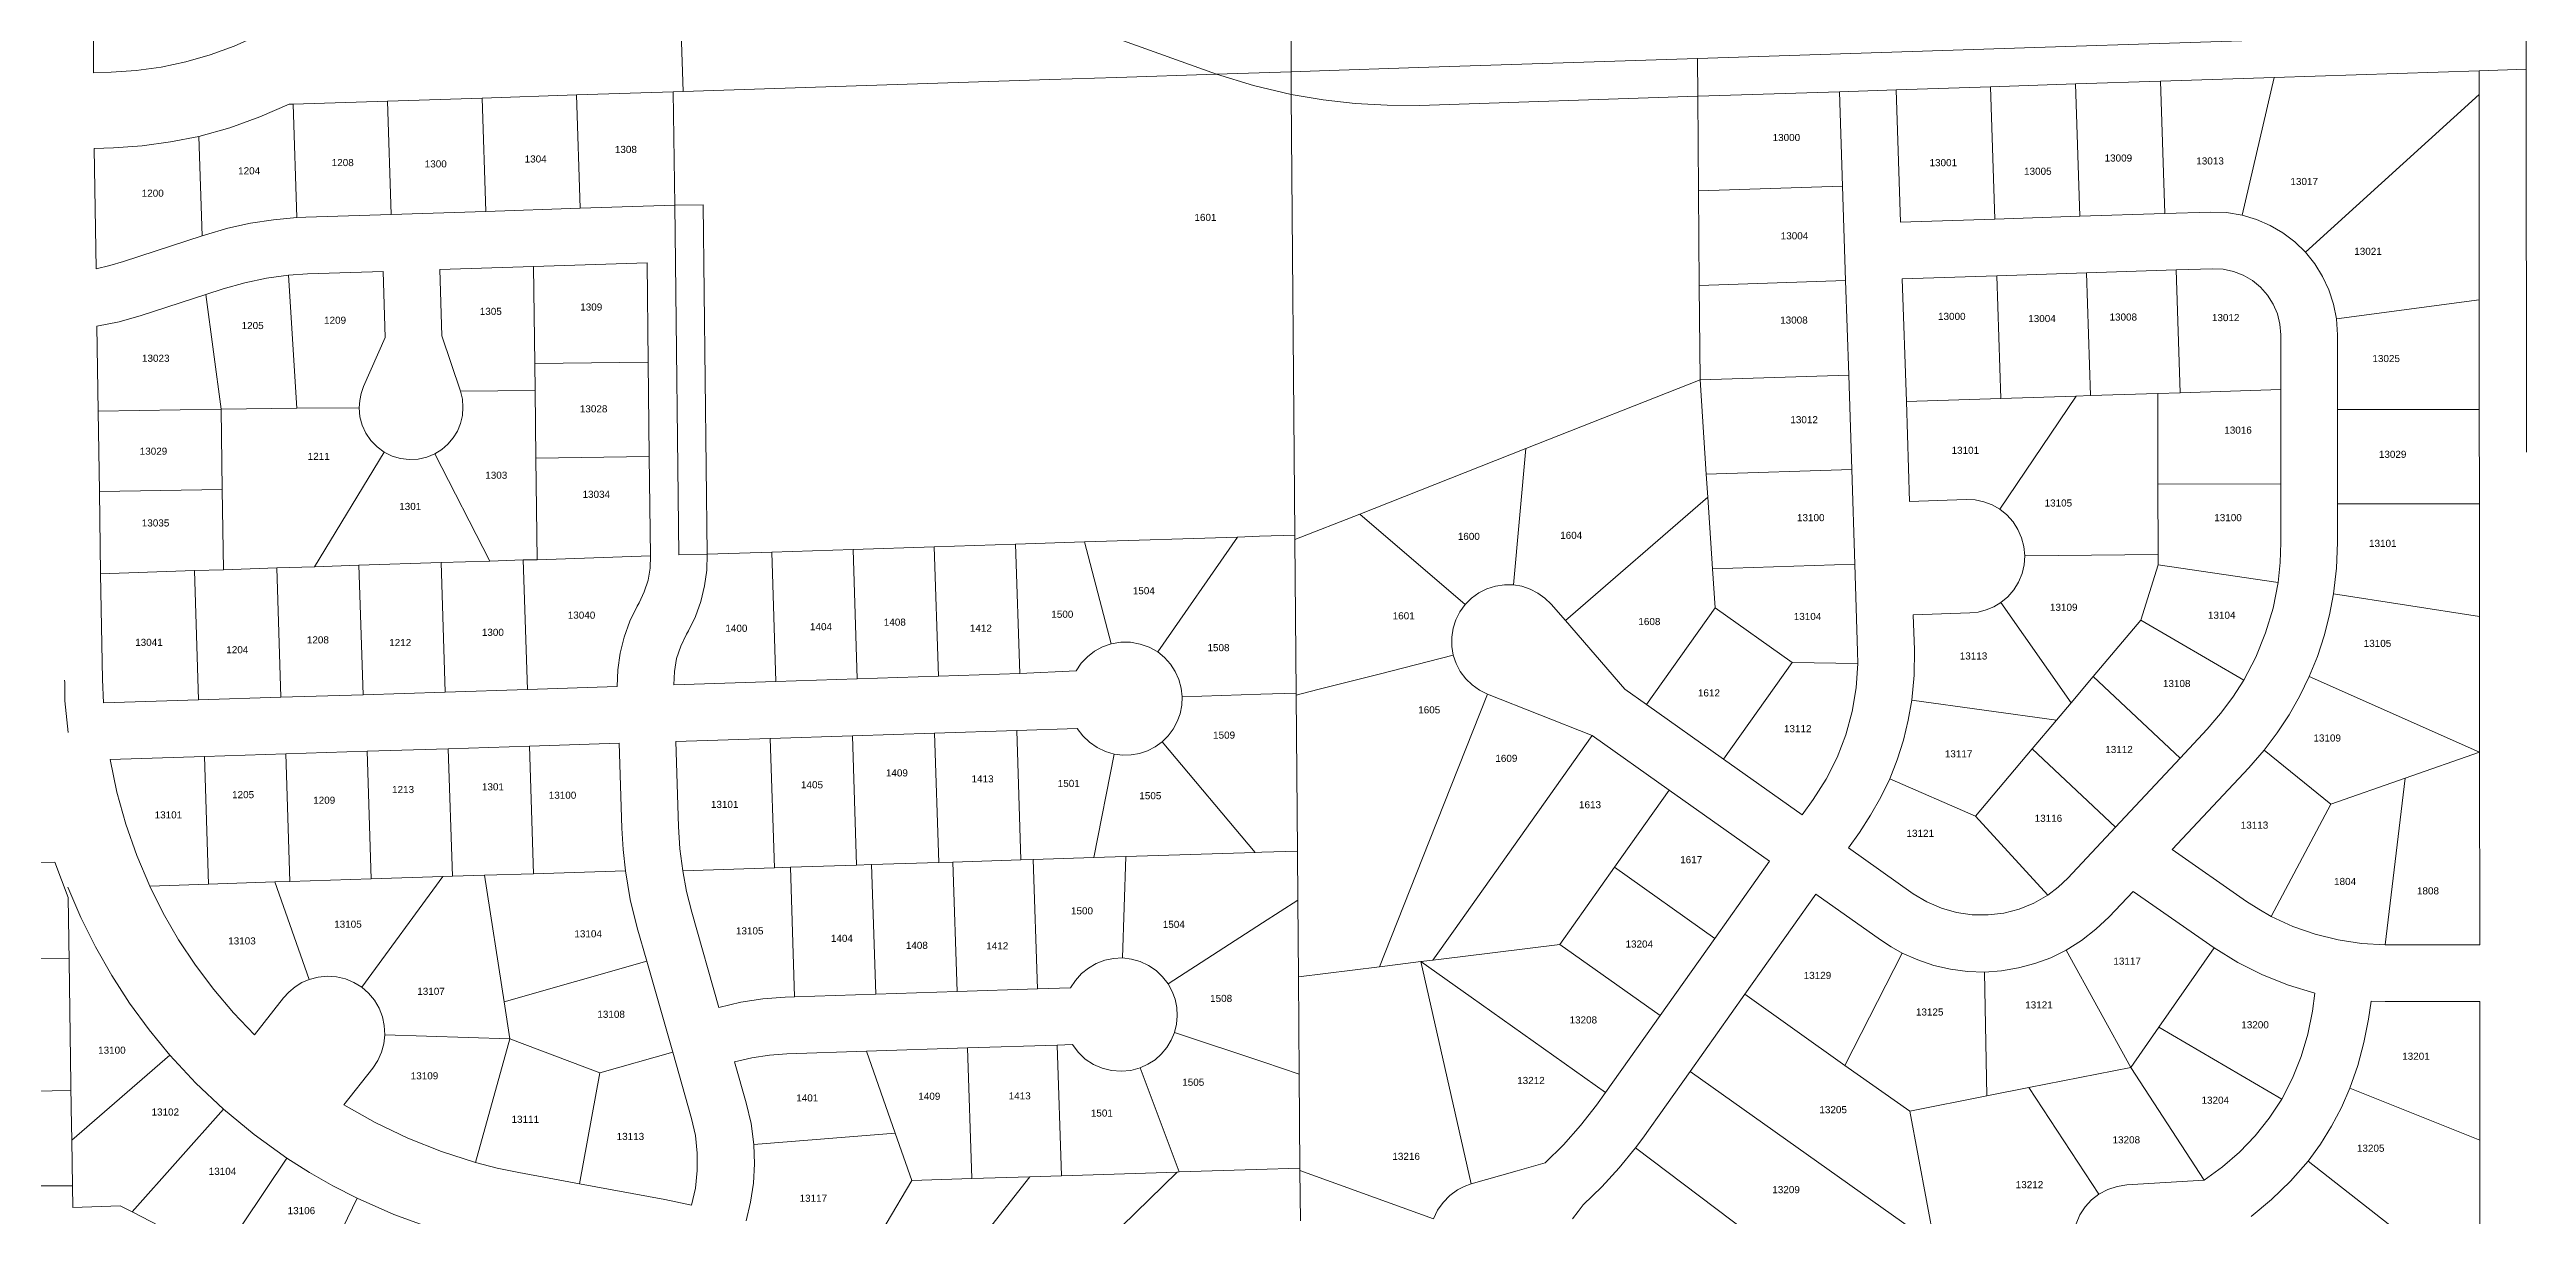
# Model space of a CAD drawing. Header units: feet. Extents: x 865220 to 2822444, y -2240498 to 975731.
# Drawn here: x 2817364 to 2819984, y 972233 to 973466 of the extents above; entities that cross this region are included whole.
import ezdxf
from ezdxf.enums import TextEntityAlignment as Align

# ---------------------------------------------------------------- set-up
doc = ezdxf.new("R2010")
doc.units = ezdxf.units.FT
doc.header["$LTSCALE"] = 0.015
doc.header["$MEASUREMENT"] = 0
doc.layers.add('Dakota County Addresses', color=7, linetype='Continuous')
doc.layers.add('Dakota County Parcels', color=7, linetype='Continuous')
doc.styles.add('Dimensions 100', font='arial.ttf')

# ---------------------------------------------------------------- blocks, each defined once
blk = doc.blocks.new('ACMAP_ANN_TEMPLATE_Dakota County Addresses')
at = {"layer": 'Dakota County Addresses', "style": 'Dimensions 100'}
blk.add_attdef('DakotaCountyAddress', text='', height=50, dxfattribs=at).set_placement((0, 0), align=Align.CENTER)

msp = doc.modelspace()

# ---------------------------------------------------------------- linework, layer by layer
at = {"layer": 'Dakota County Parcels', "lineweight": 5}
for p, q in [((2817410.4, 973441.5), (2817410.1, 973549.7)), ((2818034.1, 973421.7), (2818031.3, 973505.3)), ((2817410.4, 973441.5), (2817429, 973442.1)), ((2818598.3, 973440.1), (2818677.1, 973442.6)), ((2818677.3, 973418.7), (2818677.1, 973442.6)), ((2819107.3, 973416.7), (2819107.2, 973456.6)), ((2819507.1, 973429.7), (2819597, 973432.6)), ((2819597, 973432.6), (2819717, 973436.5)), ((2819601.6, 973292.7), (2819597, 973432.6)), ((2819683.3, 973291), (2819717, 973436.5)), ((2819717, 973436.5), (2819933.8, 973443.5)), ((2819933.8, 973443.5), (2819983.8, 973445.2)), ((2819933.9, 973418.7), (2819933.8, 973443.5)), ((2819984.1, 973040.2), (2819983.8, 973445.2)), ((2817617.4, 973408.2), (2817621.5, 973408.3)), ((2817621.5, 973408.3), (2817721.5, 973411.6)), ((2817625.4, 973288.3), (2817621.5, 973408.3)), ((2817721.5, 973411.6), (2817821.4, 973414.8)), ((2817725.4, 973291.7), (2817721.5, 973411.6)), ((2817821.4, 973414.8), (2817921.3, 973418.1)), ((2817825.3, 973294.9), (2817821.4, 973414.8)), ((2817921.3, 973418.1), (2818023.7, 973421.4)), ((2817925.2, 973298.2), (2817921.3, 973418.1)), ((2818023.7, 973421.4), (2818034.1, 973421.7)), ((2818025.2, 973301.4), (2818023.7, 973421.4)), ((2818681.2, 972952.4), (2818677.3, 973418.7)), ((2818813.1, 973407), (2819107.3, 973416.7)), ((2819107.3, 973416.7), (2819257.3, 973421.5)), ((2819108.1, 973316.6), (2819107.3, 973416.7)), ((2819260.5, 973321.6), (2819257.3, 973421.5)), ((2819317.2, 973423.5), (2819417.2, 973426.7)), ((2819321.8, 973283.6), (2819317.2, 973423.5)), ((2819417.2, 973426.7), (2819507.1, 973429.7)), ((2819421.7, 973286.8), (2819417.2, 973426.7)), ((2819511.7, 973289.7), (2819507.1, 973429.7)), ((2819750.2, 973251.8), (2819933.9, 973418.7)), ((2819934, 973201.5), (2819933.9, 973418.7)), ((2817411.1, 973361.5), (2817431.5, 973362.2)), ((2817413, 973234.3), (2817411.1, 973361.5)), ((2817525.2, 973268.9), (2817521.7, 973374.1)), ((2817925.2, 973298.2), (2818025.2, 973301.4)), ((2818055.2, 973301.8), (2818025.2, 973301.4)), ((2818059.6, 972932.4), (2818055.2, 973301.8)), ((2819108.1, 973316.6), (2819260.5, 973321.6)), ((2819108.9, 973216.6), (2819108.1, 973316.6)), ((2819263.8, 973221.7), (2819260.5, 973321.6)), ((2817634.8, 973288.7), (2817625.4, 973288.3)), ((2817634.8, 973288.7), (2817725.4, 973291.7)), ((2817725.4, 973291.7), (2817825.3, 973294.9)), ((2817825.3, 973294.9), (2817925.2, 973298.2)), ((2819321.8, 973283.6), (2819421.7, 973286.8)), ((2819421.7, 973286.8), (2819511.7, 973289.7)), ((2819511.7, 973289.7), (2819601.6, 973292.7)), ((2819601.6, 973292.7), (2819649.9, 973294.2)), ((2817442.2, 973241.8), (2817525.2, 973268.9)), ((2817525.2, 973268.9), (2817529, 973270.1)), ((2817636.7, 973228.8), (2817616.7, 973227.5)), ((2817625.3, 973086.8), (2817616.7, 973227.5)), ((2817636.7, 973228.8), (2817716.7, 973231.4)), ((2817719, 973161.4), (2817716.7, 973231.4)), ((2817776.7, 973233.3), (2817875.9, 973236.5)), ((2817778.9, 973163.4), (2817776.7, 973233.3)), ((2817875.9, 973236.5), (2817995.9, 973240.4)), ((2817877.2, 973134), (2817875.9, 973236.5)), ((2817997.1, 973135.4), (2817995.9, 973240.4)), ((2819323.7, 973223.6), (2819423.7, 973226.9)), ((2819328, 973093.7), (2819323.7, 973223.6)), ((2819423.7, 973226.9), (2819518.6, 973229.9)), ((2819427.9, 973096.9), (2819423.7, 973226.9)), ((2819518.6, 973229.9), (2819613.5, 973233)), ((2819522.8, 973100), (2819518.6, 973229.9)), ((2819613.5, 973233), (2819651.8, 973234.3)), ((2819617.8, 973103.1), (2819613.5, 973233)), ((2817460.8, 973184.7), (2817529.3, 973207.1)), ((2817529.3, 973207.1), (2817547.6, 973213.1)), ((2817545.3, 973085.6), (2817529.3, 973207.1)), ((2819108.9, 973216.6), (2819263.8, 973221.7)), ((2819109.8, 973116.7), (2819108.9, 973216.6)), ((2819267, 973121.7), (2819263.8, 973221.7)), ((2819782.9, 973181.4), (2819934, 973201.5)), ((2819934.1, 973085.5), (2819934, 973201.5)), ((2817415.3, 973083.6), (2817413.9, 973173.6)), ((2819784.1, 973164.4), (2819782.9, 973181.4)), ((2817696.1, 973109.5), (2817719, 973161.4)), ((2817778.9, 973163.4), (2817798.5, 973104.7)), ((2819724.1, 973106.6), (2819724.1, 973164.4)), ((2819784.1, 973085.4), (2819784.1, 973164.4)), ((2817877.2, 973134), (2817997.1, 973135.4)), ((2817877.5, 973105.6), (2817877.2, 973134)), ((2817998.3, 973035.5), (2817997.1, 973135.4)), ((2819109.8, 973116.7), (2819267, 973121.7)), ((2819270.3, 973021.8), (2819267, 973121.7)), ((2817798.5, 973104.7), (2817877.5, 973105.6)), ((2817878.3, 973034), (2817877.5, 973105.6)), ((2818925.6, 973044.1), (2819109.8, 973116.7)), ((2819116.4, 973016.8), (2819109.8, 973116.7)), ((2819328, 973093.7), (2819427.9, 973096.9)), ((2819331.4, 972988.2), (2819328, 973093.7)), ((2819426.9, 972979.8), (2819507.8, 973099.5)), ((2819427.9, 973096.9), (2819507.8, 973099.5)), ((2819507.8, 973099.5), (2819522.8, 973100)), ((2819522.8, 973100), (2819594.1, 973102.3)), ((2819594.1, 973102.3), (2819617.8, 973103.1)), ((2819594.2, 973006.5), (2819594.1, 973102.3)), ((2819617.8, 973103.1), (2819724.1, 973106.6)), ((2819724.2, 973006.6), (2819724.1, 973106.6)), ((2817415.3, 973083.6), (2817545.3, 973085.6)), ((2817416.6, 972998.6), (2817415.3, 973083.6)), ((2817545.3, 973085.6), (2817625.3, 973086.8)), ((2817546.6, 973000.6), (2817545.3, 973085.6)), ((2817625.3, 973086.8), (2817691.4, 973087.1)), ((2819784.1, 973085.4), (2819934.1, 973085.5)), ((2819784.2, 972985.4), (2819784.1, 973085.4)), ((2819934.2, 972985.6), (2819934.1, 973085.5)), ((2817644, 972918.9), (2817717.8, 973040.3)), ((2818750, 972974.8), (2818925.6, 973044.1)), ((2818912.4, 972899.9), (2818925.6, 973044.1)), ((2817771.5, 973038.3), (2817829.6, 972924.9)), ((2817878.3, 973034), (2817998.3, 973035.5)), ((2817879.6, 972926.5), (2817878.3, 973034)), ((2817999.6, 972930.4), (2817998.3, 973035.5)), ((2819116.4, 973016.8), (2819270.3, 973021.8)), ((2819118, 972992.6), (2819116.4, 973016.8)), ((2819273.5, 972921.8), (2819270.3, 973021.8)), ((2817416.6, 972998.6), (2817546.6, 973000.6)), ((2817417.9, 972911.5), (2817416.6, 972998.6)), ((2817546.6, 973000.6), (2817547.9, 972915.8)), ((2818967.4, 972862), (2819118, 972992.6)), ((2819123, 972916.9), (2819118, 972992.6)), ((2819331.4, 972988.2), (2819391.3, 972990.1)), ((2819594.2, 973006.5), (2819724.2, 973006.6)), ((2819594.3, 972932), (2819594.2, 973006.5)), ((2819724.2, 972944.5), (2819724.2, 973006.6)), ((2818681.2, 972947.7), (2818750, 972974.8)), ((2818750, 972974.8), (2818861.4, 972879.2)), ((2819784.2, 972985.4), (2819934.2, 972985.6)), ((2819784.2, 972944.6), (2819784.2, 972985.4)), ((2819934.3, 972866.4), (2819934.2, 972985.6)), ((2818059.6, 972932.4), (2818127.9, 972934.6)), ((2818127.9, 972934.6), (2818213.8, 972937.4)), ((2818132.3, 972797.7), (2818127.9, 972934.6)), ((2818213.8, 972937.4), (2818299.8, 972940.1)), ((2818218.2, 972800.5), (2818213.8, 972937.4)), ((2818299.8, 972940.1), (2818385.7, 972942.9)), ((2818304.2, 972803.2), (2818299.8, 972940.1)), ((2818385.7, 972942.9), (2818458.7, 972945.2)), ((2818390.1, 972806), (2818385.7, 972942.9)), ((2818458.7, 972945.2), (2818620.6, 972950.4)), ((2818458.7, 972945.2), (2818486.8, 972837.6)), ((2818536.2, 972828.9), (2818620.6, 972950.4)), ((2818681.2, 972947.7), (2818681.2, 972952.4)), ((2818682.5, 972785.4), (2818681.2, 972947.7)), ((2817417.9, 972911.5), (2817517.3, 972915)), ((2817419.8, 972799.6), (2817417.9, 972911.5)), ((2817517.3, 972915), (2817547.9, 972915.8)), ((2817521.6, 972778.1), (2817517.3, 972915)), ((2817547.9, 972915.8), (2817604.2, 972917.8)), ((2817604.2, 972917.8), (2817644, 972918.9)), ((2817608.6, 972780.9), (2817604.2, 972917.8)), ((2817644, 972918.9), (2817691.2, 972920.6)), ((2817691.2, 972920.6), (2817778.1, 972923.4)), ((2817695.5, 972783.7), (2817691.2, 972920.6)), ((2817778.1, 972923.4), (2817829.6, 972924.9)), ((2817782.5, 972786.5), (2817778.1, 972923.4)), ((2817829.6, 972924.9), (2817865, 972926.2)), ((2817865, 972926.2), (2817879.6, 972926.5)), ((2817869.4, 972789.3), (2817865, 972926.2)), ((2817879.6, 972926.5), (2817999.6, 972930.4)), ((2819123, 972916.9), (2819273.5, 972921.8)), ((2819125.7, 972875.6), (2819123, 972916.9)), ((2819276.5, 972829.3), (2819273.5, 972921.8)), ((2819453.3, 972930.7), (2819594.3, 972932)), ((2819576.2, 972862.6), (2819594.3, 972921)), ((2819594.3, 972921), (2819594.3, 972932)), ((2819594.3, 972921), (2819721.2, 972902.3)), ((2819780, 972890.5), (2819934.3, 972866.4)), ((2817985.3, 972877.2), (2817987.4, 972880.9)), ((2818952.3, 972879.5), (2818967.4, 972862)), ((2818967.4, 972862), (2819030.3, 972789.5)), ((2819053.2, 972773.3), (2819125.7, 972875.6)), ((2819125.7, 972875.6), (2819207.3, 972817.8)), ((2819335.3, 972868.2), (2819395.2, 972870.2)), ((2819336.5, 972831.3), (2819335.3, 972868.2)), ((2819427.8, 972881.1), (2819502.3, 972775.2)), ((2819525.6, 972802.8), (2819576.2, 972862.6)), ((2819576.2, 972862.6), (2819685, 972799.1)), ((2819934.4, 972722.9), (2819934.3, 972866.4)), ((2818037.5, 972847.6), (2818039.6, 972851.2)), ((2819276.6, 972816.6), (2819276.5, 972829.3)), ((2818218.2, 972800.5), (2818304.2, 972803.2)), ((2818304.2, 972803.2), (2818390.1, 972806)), ((2818390.1, 972806), (2818449.7, 972809)), ((2819134.7, 972715.4), (2819207.3, 972817.8)), ((2819207.3, 972817.8), (2819276.6, 972816.6)), ((2819502.3, 972775.2), (2819525.6, 972802.8)), ((2819525.6, 972802.8), (2819617.7, 972716.6)), ((2819754.3, 972802.9), (2819934.4, 972722.9)), ((2817379.9, 972796.4), (2817380.2, 972777.2)), ((2817380.2, 972777.2), (2817383.4, 972743.6)), ((2817419.8, 972799.6), (2817420.8, 972774.9)), ((2817420.8, 972774.9), (2817521.6, 972778.1)), ((2817521.6, 972778.1), (2817608.6, 972780.9)), ((2817608.6, 972780.9), (2817695.5, 972783.7)), ((2817695.5, 972783.7), (2817782.5, 972786.5)), ((2817782.5, 972786.5), (2817869.4, 972789.3)), ((2817869.4, 972789.3), (2817964.4, 972792.3)), ((2818024.3, 972794.2), (2818132.3, 972797.7)), ((2818132.3, 972797.7), (2818218.2, 972800.5)), ((2818682.6, 972783.3), (2818682.5, 972785.4)), ((2818683.9, 972618.3), (2818682.6, 972783.3)), ((2818884.8, 972784.4), (2818995.6, 972740.5)), ((2819030.3, 972789.5), (2819053.2, 972773.3)), ((2819333.7, 972777.9), (2819486.8, 972756.9)), ((2819053.2, 972773.3), (2819134.7, 972715.4)), ((2819461, 972726.3), (2819486.8, 972756.9)), ((2819486.8, 972756.9), (2819502.3, 972775.2)), ((2817699.7, 972723.8), (2817785.6, 972726.5)), ((2817785.6, 972726.5), (2817871.4, 972729.3)), ((2817790, 972591.6), (2817785.6, 972726.5)), ((2817871.4, 972729.3), (2817966.3, 972732.3)), ((2817875.7, 972594.3), (2817871.4, 972729.3)), ((2817969.2, 972642.4), (2817966.3, 972732.3)), ((2818026.3, 972734.3), (2818126.2, 972737.5)), ((2818029.1, 972644.3), (2818026.3, 972734.3)), ((2818126.2, 972737.5), (2818213.1, 972740.3)), ((2818130.6, 972600.6), (2818126.2, 972737.5)), ((2818213.1, 972740.3), (2818300.1, 972743.1)), ((2818217.6, 972603.4), (2818213.1, 972740.3)), ((2818300.1, 972743.1), (2818387, 972745.9)), ((2818304.5, 972606.2), (2818300.1, 972743.1)), ((2818387, 972745.9), (2818451, 972747.9)), ((2818391.4, 972609), (2818387, 972745.9)), ((2818540.7, 972733.7), (2818639.3, 972616.9)), ((2818995.6, 972740.5), (2819077.2, 972682.7)), ((2819401, 972655.3), (2819461, 972726.3)), ((2819461, 972726.3), (2819549.3, 972643.6)), ((2819617.7, 972716.6), (2819646.4, 972747.3)), ((2819690.2, 972706.3), (2819706.6, 972725.1)), ((2819706.6, 972725.1), (2819777.2, 972667.9)), ((2817427.9, 972715), (2817527.8, 972718.3)), ((2817527.8, 972718.3), (2817613.7, 972721)), ((2817532.1, 972583.3), (2817527.8, 972718.3)), ((2817613.7, 972721), (2817699.7, 972723.8)), ((2817618.1, 972586.1), (2817613.7, 972721)), ((2817704, 972588.8), (2817699.7, 972723.8)), ((2818468.4, 972611.4), (2818490.2, 972720.7)), ((2819134.7, 972715.4), (2819217.9, 972656.5)), ((2819549.3, 972643.6), (2819617.7, 972716.6)), ((2819609.3, 972619.9), (2819690.2, 972706.3)), ((2819855.5, 972695.3), (2819934.4, 972722.9)), ((2819934.6, 972519.2), (2819934.4, 972722.9)), ((2819019.4, 972601.1), (2819077.2, 972682.7)), ((2819077.2, 972682.7), (2819183.2, 972607.5)), ((2819217.9, 972656.5), (2819229.4, 972672.7)), ((2819310.4, 972694.7), (2819401, 972655.3)), ((2819777.2, 972667.9), (2819855.5, 972695.3)), ((2819834.6, 972519.2), (2819855.5, 972695.3)), ((2819401, 972655.3), (2819477.6, 972571.6)), ((2819714.1, 972549.1), (2819777.2, 972667.9)), ((2819266.9, 972621.8), (2819278.4, 972638)), ((2819266.9, 972621.8), (2819335.3, 972573.2)), ((2819498.9, 972589.7), (2819549.3, 972643.6)), ((2819609.3, 972619.9), (2819687.9, 972565.1)), ((2817342.8, 972606.2), (2817369.5, 972606.7)), ((2817369.5, 972606.7), (2817383.4, 972569)), ((2817823.9, 972592.7), (2817875.7, 972594.3)), ((2817875.7, 972594.3), (2817973, 972597.5)), ((2818033.6, 972597.5), (2818130.6, 972600.6)), ((2818130.6, 972600.6), (2818147.6, 972601.1)), ((2818147.6, 972601.1), (2818217.6, 972603.4)), ((2818152, 972464.2), (2818147.6, 972601.1)), ((2818217.6, 972603.4), (2818233.5, 972603.9)), ((2818233.5, 972603.9), (2818304.5, 972606.2)), ((2818238, 972466.9), (2818233.5, 972603.9)), ((2818304.5, 972606.2), (2818319.5, 972606.6)), ((2818319.5, 972606.6), (2818391.4, 972609)), ((2818323.9, 972469.7), (2818319.5, 972606.6)), ((2818391.4, 972609), (2818404.4, 972609.4)), ((2818404.4, 972609.4), (2818468.4, 972611.4)), ((2818408.9, 972472.4), (2818404.4, 972609.4)), ((2818468.4, 972611.4), (2818502.4, 972612.5)), ((2818498.8, 972505.2), (2818502.4, 972612.5)), ((2818502.4, 972612.5), (2818639.3, 972616.9)), ((2818684.3, 972566.3), (2818683.9, 972618.3)), ((2818961.5, 972519.5), (2819019.4, 972601.1)), ((2819019.4, 972601.1), (2819125.4, 972525.9)), ((2819125.4, 972525.9), (2819183.2, 972607.5)), ((2817384.5, 972501.7), (2817383.4, 972569)), ((2817469.8, 972581.3), (2817532.1, 972583.3)), ((2817532.1, 972583.3), (2817602.1, 972585.6)), ((2817602.1, 972585.6), (2817618.1, 972586.1)), ((2817602.1, 972585.6), (2817638.5, 972482.4)), ((2817618.1, 972586.1), (2817704, 972588.8)), ((2817694.1, 972474.3), (2817780, 972591.3)), ((2817704, 972588.8), (2817780, 972591.3)), ((2817780, 972591.3), (2817790, 972591.6)), ((2817790, 972591.6), (2817823.9, 972592.7)), ((2817823.9, 972592.7), (2817844.8, 972458.8)), ((2819157, 972466.8), (2819232.2, 972572.8)), ((2819232.2, 972572.8), (2819300.6, 972524.3)), ((2819542.6, 972548.7), (2819567.8, 972575.6)), ((2819567.8, 972575.6), (2819653.6, 972515.9)), ((2818043.3, 972553.5), (2818072, 972452.9)), ((2818685, 972485.3), (2818684.3, 972566.3)), ((2817985.6, 972537.1), (2817995.7, 972501.8)), ((2818961.5, 972519.5), (2819067.6, 972444.4)), ((2819067.6, 972444.4), (2819125.4, 972525.9)), ((2819595.1, 972431.9), (2819653.6, 972515.9)), ((2819834.6, 972519.2), (2819934.6, 972519.2)), ((2817344.4, 972504.3), (2817384.4, 972504.9)), ((2817386.9, 972345.8), (2817384.5, 972501.7)), ((2817844.8, 972458.8), (2817995.7, 972501.8)), ((2817995.7, 972501.8), (2818023.1, 972405.6)), ((2818685, 972485.3), (2818770.6, 972495.9)), ((2818814.4, 972501.3), (2818827.2, 972502.9)), ((2818867.7, 972266.3), (2818814.4, 972501.3)), ((2819263, 972391.6), (2819323.6, 972510.4)), ((2819413, 972359.2), (2819410.7, 972490.2)), ((2819497.2, 972513.3), (2819565.6, 972389.5)), ((2817580.7, 972423.9), (2817611.4, 972462.9)), ((2818142, 972463.9), (2818152, 972464.2)), ((2818152, 972464.2), (2818238, 972466.9)), ((2818238, 972466.9), (2818323.9, 972469.7)), ((2818323.9, 972469.7), (2818408.9, 972472.4)), ((2818408.9, 972472.4), (2818443.9, 972473.6)), ((2818685.8, 972382.4), (2818685, 972485.3)), ((2819099.2, 972385.2), (2819157, 972466.8)), ((2819157, 972466.8), (2819263, 972391.6)), ((2819757.5, 972449.1), (2819760.2, 972468)), ((2817844.8, 972458.8), (2817850.9, 972419.7)), ((2819009.8, 972362.8), (2819067.6, 972444.4)), ((2819816.9, 972440.6), (2819819.6, 972459.5)), ((2819819.6, 972459.5), (2819834.6, 972459.2)), ((2819834.6, 972459.2), (2819934.6, 972459.2)), ((2819934.7, 972312.3), (2819934.6, 972459.2)), ((2817850.9, 972419.7), (2817718.5, 972424)), ((2817814.6, 972288.8), (2817850.9, 972419.7)), ((2817850.9, 972419.7), (2817946.1, 972383.7)), ((2818227.9, 972406.6), (2818334.8, 972410)), ((2818334.8, 972410), (2818429.8, 972413.1)), ((2818339.3, 972271.8), (2818334.8, 972410)), ((2818429.8, 972413.1), (2818445.8, 972413.6)), ((2818434.2, 972274.9), (2818429.8, 972413.1)), ((2819565.6, 972389.5), (2819595.1, 972431.9)), ((2819595.1, 972431.9), (2819725.1, 972355.9)), ((2817387.4, 972312.3), (2817491.2, 972402.4)), ((2817675.1, 972349.8), (2817705.7, 972388.8)), ((2817924.3, 972266.4), (2817946.1, 972383.7)), ((2817946.1, 972383.7), (2818023.1, 972405.6)), ((2818023.1, 972405.6), (2818043.1, 972335.5)), ((2818088.4, 972395.2), (2818100.8, 972351.9)), ((2818143.9, 972403.9), (2818227.9, 972406.6)), ((2818227.9, 972406.6), (2818258.4, 972319.8)), ((2818517.7, 972389), (2818558.7, 972278.9)), ((2819049.2, 972314.7), (2819099.2, 972385.2)), ((2819099.2, 972385.2), (2819358.3, 972201.5)), ((2819263, 972391.6), (2819331.6, 972343)), ((2819457.7, 972368.1), (2819565.6, 972389.5)), ((2819565.6, 972389.5), (2819643, 972270)), ((2817346.6, 972364.3), (2817386.6, 972364.9)), ((2818686.6, 972283), (2818685.8, 972382.4)), ((2819000.3, 972349.4), (2819009.8, 972362.8)), ((2819331.6, 972343), (2819413, 972359.2)), ((2819413, 972359.2), (2819457.7, 972368.1)), ((2819457.7, 972368.1), (2819531.7, 972255.5)), ((2819797.3, 972367.4), (2819934.7, 972312.3)), ((2817387.4, 972312.3), (2817386.9, 972345.8)), ((2817451.1, 972236.5), (2817547.7, 972345.3)), ((2819331.6, 972343), (2819358.3, 972201.5)), ((2817388.2, 972264.3), (2817387.4, 972312.3)), ((2818108.8, 972307.8), (2818258.4, 972319.8)), ((2818258.4, 972319.8), (2818276, 972269.8)), ((2819041.5, 972304.2), (2819049.2, 972314.7)), ((2819934.8, 972148.3), (2819934.7, 972312.3)), ((2817544.6, 972188.8), (2817614.7, 972293.6)), ((2818345.7, 972072.9), (2818556.8, 972278.8)), ((2818434.2, 972274.9), (2818556.8, 972278.8)), ((2818556.8, 972278.8), (2818558.7, 972278.9)), ((2818686.6, 972280.4), (2818686.6, 972283)), ((2818686.6, 972280.4), (2818827.7, 972229.1)), ((2818687.1, 972227.2), (2818686.6, 972280.4)), ((2819753, 972290.4), (2819934.8, 972148.3)), ((2817353.1, 972264.3), (2817388.2, 972264.3)), ((2817388.5, 972241.3), (2817388.2, 972264.3)), ((2817860.4, 972278.2), (2817924.3, 972266.4)), ((2817924.3, 972266.4), (2818014.8, 972249.6)), ((2818218.5, 972173), (2818276, 972269.8)), ((2818276, 972269.8), (2818339.3, 972271.8)), ((2818285.4, 972127.1), (2818400.9, 972273.8)), ((2818339.3, 972271.8), (2818400.9, 972273.8)), ((2818400.9, 972273.8), (2818434.2, 972274.9)), ((2819561.2, 972265.3), (2819643, 972270)), ((2817388.5, 972241.3), (2817438.5, 972242.9)), ((2817438.5, 972242.9), (2817451.1, 972236.5)), ((2817451.1, 972236.5), (2817490.1, 972216.6)), ((2817636.3, 972142), (2817689.1, 972251)), ((2818043.1, 972243.7), (2818014.8, 972249.6))]:
    msp.add_line(p, q, dxfattribs=at)
for points in [[(2818422.6, 973503.1), (2818471.5, 973485.5), (2818598.3, 973440.1)], [(2819107.2, 973456.6), (2819463.8, 973468.2), (2819770.6, 973478.2), (2819983.8, 973485.2)], [(2819983.8, 973445.2), (2819983.8, 973485), (2819983.8, 973485.2)], [(2817429, 973442.1), (2817455.6, 973443.9), (2817482.1, 973447.6), (2817508.2, 973453.1), (2817533.9, 973460.5), (2817559, 973469.7), (2817583.4, 973480.6)], [(2818677.1, 973442.6), (2818677.1, 973459.6), (2818677.1, 973475.6)], [(2818034.1, 973421.7), (2818422, 973434.3), (2818493, 973436.6), (2818598.3, 973440.1)], [(2818598.3, 973440.1), (2818637.5, 973428.2), (2818677.3, 973418.7)], [(2818677.1, 973442.6), (2818707.1, 973443.6), (2818812.1, 973447), (2819107.2, 973456.6)], [(2817521.7, 973374.1), (2817554.4, 973383.4), (2817586.3, 973394.8), (2817617.4, 973408.2)], [(2818677.3, 973418.7), (2818711, 973413), (2818744.9, 973409.1), (2818778.9, 973407.1), (2818813.1, 973407)], [(2819257.3, 973421.5), (2819287.2, 973422.5), (2819317.2, 973423.5)], [(2817431.5, 973362.2), (2817461.8, 973364.4), (2817491.9, 973368.4), (2817521.7, 973374.1)], [(2818029.6, 972931.5), (2818025.5, 973271.4), (2818025.2, 973301.4)], [(2817625.4, 973288.3), (2817600.9, 973286.1), (2817576.6, 973282.3), (2817552.6, 973277), (2817529, 973270.1)], [(2819683.3, 973291), (2819666.7, 973293.7), (2819649.9, 973294.2)], [(2819750.2, 973251.8), (2819738.9, 973262.6), (2819726.3, 973272.1), (2819712.8, 973280), (2819698.4, 973286.4), (2819683.3, 973291)], [(2819782.9, 973181.4), (2819779.8, 973196.8), (2819774.8, 973211.8), (2819768.2, 973226), (2819760, 973239.4), (2819750.2, 973251.8)], [(2817413, 973234.3), (2817427.7, 973237.6), (2817442.2, 973241.8)], [(2817616.7, 973227.5), (2817593.4, 973224.2), (2817570.3, 973219.4), (2817547.6, 973213.1)], [(2819724.1, 973164.4), (2819723.2, 973175.5), (2819720.5, 973186.4), (2819716.1, 973196.7), (2819710.1, 973206.2), (2819702.7, 973214.6), (2819694.1, 973221.7), (2819684.4, 973227.4), (2819674, 973231.4), (2819663, 973233.7), (2819651.8, 973234.3)], [(2817413.9, 973173.6), (2817437.6, 973178.2), (2817460.8, 973184.7)], [(2817696.1, 973109.5), (2817693.6, 973102.2), (2817692, 973094.7), (2817691.4, 973087.1)], [(2817771.5, 973038.3), (2817778.8, 973042.9), (2817785.3, 973048.6), (2817790.9, 973055.2), (2817795.3, 973062.6), (2817798.6, 973070.6), (2817800.6, 973079.1), (2817801.2, 973087.7), (2817800.6, 973096.3), (2817798.5, 973104.7)], [(2817691.4, 973087.1), (2817692.2, 973077.7), (2817694.6, 973068.7), (2817698.5, 973060.2), (2817703.8, 973052.5), (2817710.3, 973045.8), (2817717.8, 973040.3)], [(2817717.8, 973040.3), (2817726.2, 973036.1), (2817735.1, 973033.4), (2817744.4, 973032.3), (2817753.7, 973032.8), (2817762.8, 973034.8), (2817771.5, 973038.3)], [(2819426.9, 972979.8), (2819418.7, 972984.5), (2819409.9, 972987.8), (2819400.7, 972989.7), (2819391.3, 972990.1)], [(2819453.3, 972930.7), (2819452.4, 972940.3), (2819450, 972949.7), (2819446.1, 972958.5), (2819440.9, 972966.6), (2819434.4, 972973.8), (2819426.9, 972979.8)], [(2818620.6, 972950.4), (2818643.7, 972951.2), (2818681.2, 972952.4)], [(2819721.2, 972902.3), (2819723.5, 972923.4), (2819724.2, 972944.5)], [(2819780, 972890.5), (2819783.2, 972917.5), (2819784.2, 972944.6)], [(2817987.4, 972880.9), (2817993, 972892.5), (2817997, 972904.8), (2817999.2, 972917.5), (2817999.6, 972930.4)], [(2818029.6, 972931.5), (2818029.7, 972931.5), (2818059.6, 972932.4)], [(2818039.6, 972851.2), (2818047, 972866.4), (2818052.7, 972882.3), (2818056.8, 972898.8), (2818059.1, 972915.5), (2818059.6, 972932.4)], [(2819427.8, 972881.1), (2819435.2, 972887.3), (2819441.6, 972894.5), (2819446.7, 972902.8), (2819450.4, 972911.7), (2819452.6, 972921.1), (2819453.3, 972930.7)], [(2818912.4, 972899.9), (2818902.9, 972900), (2818893.5, 972898.6), (2818884.4, 972895.8), (2818875.9, 972891.5), (2818868.2, 972885.9), (2818861.4, 972879.2)], [(2818952.3, 972879.5), (2818945.7, 972885.8), (2818938.2, 972891.2), (2818930.1, 972895.3), (2818921.4, 972898.3), (2818912.4, 972899.9)], [(2819685, 972799.1), (2819697.7, 972823.5), (2819708, 972849), (2819715.9, 972875.3), (2819721.2, 972902.3)], [(2819754.3, 972802.9), (2819762.8, 972824.2), (2819770, 972845.9), (2819775.8, 972868), (2819780, 972890.5)], [(2817985.3, 972877.2), (2817977.6, 972861.3), (2817971.6, 972844.7), (2817967.3, 972827.5), (2817964.9, 972810), (2817964.4, 972792.3)], [(2818861.4, 972879.2), (2818855.8, 972871.5), (2818851.5, 972863), (2818848.5, 972853.9), (2818847.1, 972844.4), (2818847.2, 972834.8), (2818848.8, 972825.4)], [(2819395.2, 972870.2), (2819403.9, 972871.1), (2819412.3, 972873.3), (2819420.4, 972876.6), (2819427.8, 972881.1)], [(2818037.5, 972847.6), (2818031.5, 972835.1), (2818027.2, 972821.8), (2818024.8, 972808.1), (2818024.3, 972794.2)], [(2818486.8, 972837.6), (2818477.8, 972834.3), (2818469.4, 972829.7), (2818461.8, 972823.8), (2818455.2, 972816.9), (2818449.7, 972809)], [(2818536.2, 972828.9), (2818527.2, 972833.9), (2818517.5, 972837.3), (2818507.3, 972839.1), (2818497, 972839.2), (2818486.8, 972837.6)], [(2818562, 972781.5), (2818560.9, 972790.7), (2818558.5, 972799.7), (2818554.7, 972808.2), (2818549.6, 972816), (2818543.4, 972823), (2818536.2, 972828.9)], [(2819333.7, 972777.9), (2819336.2, 972804.5), (2819336.5, 972831.3)], [(2818682.6, 972783.3), (2818705.4, 972789.1), (2818770.2, 972805.5), (2818848.8, 972825.4)], [(2818848.8, 972825.4), (2818851.8, 972816.5), (2818856.2, 972808.1), (2818861.9, 972800.6), (2818868.7, 972794), (2818876.4, 972788.5), (2818884.8, 972784.4)], [(2819229.4, 972672.7), (2819243.2, 972694.3), (2819254.7, 972717.2), (2819263.9, 972741.1), (2819270.7, 972765.8), (2819274.9, 972791.1), (2819276.6, 972816.6)], [(2819706.6, 972725.1), (2819720.4, 972743.4), (2819733, 972762.5), (2819744.3, 972782.4), (2819754.3, 972802.9)], [(2817379.8, 972799), (2817379.9, 972796.6), (2817379.9, 972796.5)], [(2817379.9, 972796.6), (2817379.9, 972796.5), (2817379.9, 972796.4)], [(2818540.7, 972733.7), (2818547.1, 972740), (2818552.5, 972747.2), (2818556.8, 972755.2), (2818559.8, 972763.6), (2818561.6, 972772.5), (2818562, 972781.5)], [(2818562, 972781.5), (2818645.1, 972784.2), (2818682.5, 972785.4)], [(2818770.6, 972495.9), (2818782.6, 972526.3), (2818823.5, 972629.5), (2818884.8, 972784.4)], [(2819310.4, 972694.7), (2819318.3, 972714.9), (2819324.9, 972735.5), (2819330, 972756.6), (2819333.7, 972777.9)], [(2819646.4, 972747.3), (2819660.4, 972763.7), (2819673.3, 972781), (2819685, 972799.1)], [(2818451, 972747.9), (2818457, 972740.1), (2818464, 972733.4), (2818472.1, 972727.8), (2818480.9, 972723.6), (2818490.2, 972720.7)], [(2818490.2, 972720.7), (2818499.1, 972719.6), (2818508.1, 972719.9), (2818516.9, 972721.5), (2818525.4, 972724.3), (2818533.4, 972728.5), (2818540.7, 972733.7)], [(2818827.2, 972502.9), (2818849, 972533.6), (2818995.6, 972740.5)], [(2817427.9, 972715), (2817435.1, 972680.6), (2817444.5, 972646.8), (2817456.1, 972613.6), (2817469.8, 972581.3)], [(2819278.4, 972638), (2819290.2, 972656.2), (2819300.9, 972675.2), (2819310.4, 972694.7)], [(2817969.2, 972642.4), (2817970.5, 972619.9), (2817973, 972597.5)], [(2818029.1, 972644.3), (2818030.7, 972620.8), (2818033.6, 972597.5)], [(2817973, 972597.5), (2817978.2, 972567.1), (2817985.6, 972537.1)], [(2818033.6, 972597.5), (2818037.8, 972575.4), (2818043.3, 972553.5)], [(2818639.3, 972616.9), (2818646.4, 972617.1), (2818683.9, 972618.3)], [(2817383.2, 972580.1), (2817397, 972548.1), (2817412.5, 972517), (2817429.7, 972486.7), (2817448.6, 972457.5), (2817469.2, 972429.3), (2817491.2, 972402.4)], [(2817469.8, 972581.3), (2817484.2, 972552.5), (2817500.4, 972524.5), (2817518.2, 972497.6), (2817537.5, 972471.8), (2817558.4, 972447.2), (2817580.7, 972423.9)], [(2819335.3, 972573.2), (2819349.7, 972564.6), (2819365.1, 972557.9), (2819381.2, 972553.3), (2819397.8, 972550.9), (2819414.6, 972550.7), (2819431.3, 972552.7), (2819447.5, 972556.9), (2819463, 972563.3), (2819477.6, 972571.6)], [(2819477.6, 972571.6), (2819488.7, 972580.1), (2819498.9, 972589.7)], [(2818547.2, 972477.8), (2818647, 972542.3), (2818684.3, 972566.3)], [(2819497.2, 972513.3), (2819513.4, 972523.7), (2819528.6, 972535.5), (2819542.6, 972548.7)], [(2819687.9, 972565.1), (2819700.8, 972556.7), (2819714.1, 972549.1)], [(2819714.1, 972549.1), (2819736.8, 972538.6), (2819760.5, 972530.3), (2819784.8, 972524.3), (2819809.5, 972520.6), (2819834.6, 972519.2)], [(2818827.2, 972502.9), (2818856.2, 972506.5), (2818961.5, 972519.5)], [(2819300.6, 972524.3), (2819311.9, 972516.9), (2819323.6, 972510.4)], [(2819653.6, 972515.9), (2819678.6, 972500.4), (2819704.8, 972487.2), (2819732.1, 972476.3), (2819760.2, 972468)], [(2818498.8, 972505.2), (2818489.3, 972504.7), (2818480, 972502.7), (2818471.1, 972499.3), (2818462.9, 972494.5), (2818455.5, 972488.6), (2818449.1, 972481.5), (2818443.9, 972473.6)], [(2818547.2, 972477.8), (2818541.3, 972485.4), (2818534.3, 972492), (2818526.3, 972497.4), (2818517.6, 972501.5), (2818508.4, 972504.1), (2818498.8, 972505.2)], [(2818770.6, 972495.9), (2818790.1, 972498.3), (2818814.4, 972501.3)], [(2818814.4, 972501.3), (2818867.6, 972463.6), (2819009.8, 972362.8)], [(2819323.6, 972510.4), (2819340.1, 972503.1), (2819357.2, 972497.4), (2819374.8, 972493.4), (2819392.7, 972490.9), (2819410.7, 972490.2)], [(2819410.7, 972490.2), (2819428.7, 972491.6), (2819446.5, 972494.6), (2819464, 972499.2), (2819480.9, 972505.5), (2819497.2, 972513.3)], [(2817638.5, 972482.4), (2817630.8, 972479.1), (2817623.6, 972474.6), (2817617.1, 972469.2), (2817611.4, 972462.9)], [(2817694.1, 972474.3), (2817685.8, 972479.3), (2817676.8, 972483), (2817667.3, 972485.2), (2817657.6, 972485.9), (2817647.9, 972484.9), (2817638.5, 972482.4)], [(2817718.5, 972424), (2817718, 972433.6), (2817716, 972443.1), (2817712.5, 972452.1), (2817707.6, 972460.5), (2817701.4, 972467.9), (2817694.1, 972474.3)], [(2818142, 972463.9), (2818118.4, 972461.9), (2818095.1, 972458.3), (2818072, 972452.9)], [(2818553.7, 972426.3), (2818555.9, 972435), (2818556.7, 972443.9), (2818556.3, 972452.8), (2818554.5, 972461.5), (2818551.4, 972469.9), (2818547.2, 972477.8)], [(2819725.1, 972355.9), (2819736.5, 972377.9), (2819745.8, 972400.9), (2819752.8, 972424.7), (2819757.5, 972449.1)], [(2819797.3, 972367.4), (2819805.6, 972391.3), (2819812.1, 972415.8), (2819816.9, 972440.6)], [(2817705.7, 972388.8), (2817711, 972396.7), (2817714.9, 972405.4), (2817717.5, 972414.5), (2817718.5, 972424)], [(2818445.8, 972413.6), (2818451.9, 972405.4), (2818459.4, 972398.3), (2818468, 972392.6), (2818477.4, 972388.5), (2818487.3, 972386), (2818497.6, 972385.3), (2818507.8, 972386.3), (2818517.7, 972389)], [(2818517.7, 972389), (2818525.8, 972392.7), (2818533.3, 972397.6), (2818539.9, 972403.6), (2818545.6, 972410.4), (2818550.3, 972418.1), (2818553.7, 972426.3)], [(2818553.7, 972426.3), (2818648.2, 972394.9), (2818685.8, 972382.4)], [(2817491.2, 972402.4), (2817518.6, 972372.9), (2817547.7, 972345.3)], [(2818143.9, 972403.9), (2818125.3, 972402.4), (2818106.7, 972399.5), (2818088.4, 972395.2)], [(2819753, 972290.4), (2819766.1, 972308.4), (2819777.9, 972327.3), (2819788.3, 972347), (2819797.3, 972367.4)], [(2817547.7, 972345.3), (2817580.4, 972318.4), (2817614.7, 972293.6)], [(2817675.1, 972349.8), (2817708.3, 972331), (2817742.8, 972314.5), (2817778.3, 972300.4), (2817814.6, 972288.8)], [(2818043.1, 972243.7), (2818047, 972261.8), (2818049, 972280.3), (2818049, 972298.9), (2818047, 972317.3), (2818043.1, 972335.5)], [(2818108.8, 972307.8), (2818105.9, 972330.1), (2818100.8, 972351.9)], [(2818946, 972288.5), (2818965.4, 972307.6), (2818983.5, 972327.9), (2819000.3, 972349.4)], [(2819643, 972270), (2819662.4, 972284.1), (2819680.4, 972299.9), (2819697, 972317.2), (2819711.9, 972335.9), (2819725.1, 972355.9)], [(2818100.8, 972227.2), (2818105.5, 972247), (2818108.4, 972267.1), (2818109.5, 972287.5), (2818108.8, 972307.8)], [(2817614.7, 972293.6), (2817638.9, 972278.3), (2817663.7, 972264.1), (2817689.1, 972251)], [(2817814.6, 972288.8), (2817837.4, 972283), (2817860.4, 972278.2)], [(2818558.7, 972278.9), (2818640.1, 972281.5), (2818686.6, 972283)], [(2818867.7, 972266.3), (2818916.3, 972280), (2818946, 972288.5)], [(2818986.2, 972243.9), (2819005.8, 972263), (2819024.2, 972283.1), (2819041.5, 972304.2)], [(2819041.5, 972304.2), (2819364.1, 972060.6), (2819443.9, 972000.3)], [(2819692.8, 972231.6), (2819714.4, 972249.6), (2819734.5, 972269.2), (2819753, 972290.4)], [(2818867.7, 972266.3), (2818860.3, 972263.5), (2818853.3, 972259.9), (2818845.1, 972253.9), (2818838, 972246.6), (2818832.1, 972238.3), (2818827.7, 972229.1)], [(2819531.7, 972255.5), (2819523.8, 972249.3), (2819517, 972241.9), (2819511.6, 972233.4), (2819507.6, 972224.1), (2819505.3, 972214.3), (2819504.6, 972204.3)], [(2819561.2, 972265.3), (2819550.9, 972263.6), (2819541, 972260.3), (2819531.7, 972255.5)], [(2817689.1, 972251), (2817728, 972233.9), (2817767.9, 972219.3)], [(2818986.2, 972243.9), (2818981, 972237.1), (2818975, 972229.1)]]:
    msp.add_lwpolyline(points, dxfattribs=at)

# ---------------------------------------------------------------- block references
at = {"layer": 'Dakota County Addresses', "lineweight": 5, "xscale": 0.15, "yscale": 0.15, "zscale": 0.15}
for p, values in [((2817878.1, 973346.6), {'DakotaCountyAddress': '1304'}), ((2817973.5, 973356.7), {'DakotaCountyAddress': '1308'}), ((2819201.1, 973369.3), {'DakotaCountyAddress': '13000'}), ((2819552.3, 973347.6), {'DakotaCountyAddress': '13009'}), ((2817575, 973334.1), {'DakotaCountyAddress': '1204'}), ((2817674, 973342.8), {'DakotaCountyAddress': '1208'}), ((2817772.4, 973341.4), {'DakotaCountyAddress': '1300'}), ((2819367.1, 973342.7), {'DakotaCountyAddress': '13001'}), ((2819467.1, 973333.6), {'DakotaCountyAddress': '13005'}), ((2819649.3, 973344.5), {'DakotaCountyAddress': '13013'}), ((2819748.9, 973322.8), {'DakotaCountyAddress': '13017'}), ((2817473, 973310.4), {'DakotaCountyAddress': '1200'}), ((2818586.6, 973284.8), {'DakotaCountyAddress': '1601'}), ((2819209.7, 973265.3), {'DakotaCountyAddress': '13004'}), ((2819816.4, 973248.9), {'DakotaCountyAddress': '13021'}), ((2817936.9, 973190), {'DakotaCountyAddress': '1309'}), ((2817578.7, 973170.4), {'DakotaCountyAddress': '1205'}), ((2817665.9, 973176), {'DakotaCountyAddress': '1209'}), ((2817830.6, 973185.4), {'DakotaCountyAddress': '1305'}), ((2819209.1, 973176.2), {'DakotaCountyAddress': '13008'}), ((2819376.1, 973180.1), {'DakotaCountyAddress': '13000'}), ((2819471.5, 973177.8), {'DakotaCountyAddress': '13004'}), ((2819557.5, 973179.4), {'DakotaCountyAddress': '13008'}), ((2819665.8, 973178.8), {'DakotaCountyAddress': '13012'}), ((2817476.2, 973135.8), {'DakotaCountyAddress': '13023'}), ((2819835.6, 973135.5), {'DakotaCountyAddress': '13025'}), ((2817939.4, 973082.3), {'DakotaCountyAddress': '13028'}), ((2819219.9, 973070.8), {'DakotaCountyAddress': '13012'}), ((2819678.9, 973059.8), {'DakotaCountyAddress': '13016'}), ((2817473.8, 973037.5), {'DakotaCountyAddress': '13029'}), ((2817648.6, 973032), {'DakotaCountyAddress': '1211'}), ((2819390.4, 973038.4), {'DakotaCountyAddress': '13101'}), ((2819842.4, 973034.2), {'DakotaCountyAddress': '13029'}), ((2817836.4, 973012.1), {'DakotaCountyAddress': '1303'}), ((2817745.4, 972979.1), {'DakotaCountyAddress': '1301'}), ((2817942.2, 972991.9), {'DakotaCountyAddress': '13034'}), ((2819488.8, 972982.7), {'DakotaCountyAddress': '13105'}), ((2817476, 972961.6), {'DakotaCountyAddress': '13035'}), ((2819226.9, 972967.2), {'DakotaCountyAddress': '13100'}), ((2819668.3, 972967.2), {'DakotaCountyAddress': '13100'}), ((2818865.2, 972947.4), {'DakotaCountyAddress': '1600'}), ((2818973.5, 972948.5), {'DakotaCountyAddress': '1604'}), ((2819832, 972940), {'DakotaCountyAddress': '13101'}), ((2818521.4, 972889.9), {'DakotaCountyAddress': '1504'}), ((2817926.6, 972864.1), {'DakotaCountyAddress': '13040'}), ((2818090.4, 972850.2), {'DakotaCountyAddress': '1400'}), ((2818179.9, 972851.9), {'DakotaCountyAddress': '1404'}), ((2818258, 972856.7), {'DakotaCountyAddress': '1408'}), ((2818349, 972850.3), {'DakotaCountyAddress': '1412'}), ((2818435.2, 972865), {'DakotaCountyAddress': '1500'}), ((2818796.3, 972863.4), {'DakotaCountyAddress': '1601'}), ((2819056.2, 972857.3), {'DakotaCountyAddress': '1608'}), ((2819223.5, 972862.7), {'DakotaCountyAddress': '13104'}), ((2819494.5, 972872.4), {'DakotaCountyAddress': '13109'}), ((2819661.6, 972864), {'DakotaCountyAddress': '13104'}), ((2817469, 972835.3), {'DakotaCountyAddress': '13041'}), ((2817562.5, 972827.5), {'DakotaCountyAddress': '1204'}), ((2817647.7, 972837.9), {'DakotaCountyAddress': '1208'}), ((2817734.8, 972835.1), {'DakotaCountyAddress': '1212'}), ((2817832.8, 972845.9), {'DakotaCountyAddress': '1300'}), ((2818600.4, 972829.7), {'DakotaCountyAddress': '1508'}), ((2819826.4, 972834.2), {'DakotaCountyAddress': '13105'}), ((2819399.1, 972820.9), {'DakotaCountyAddress': '13113'}), ((2819119.2, 972781.8), {'DakotaCountyAddress': '1612'}), ((2819614, 972791.8), {'DakotaCountyAddress': '13108'}), ((2818823.3, 972763.9), {'DakotaCountyAddress': '1605'}), ((2819213.1, 972744), {'DakotaCountyAddress': '13112'}), ((2818606.3, 972737.2), {'DakotaCountyAddress': '1509'}), ((2819383.3, 972717.4), {'DakotaCountyAddress': '13117'}), ((2819553, 972722), {'DakotaCountyAddress': '13112'}), ((2819773.2, 972734.1), {'DakotaCountyAddress': '13109'}), ((2818260.2, 972697.2), {'DakotaCountyAddress': '1409'}), ((2818350.8, 972690.9), {'DakotaCountyAddress': '1413'}), ((2818904.9, 972712.6), {'DakotaCountyAddress': '1609'}), ((2817568.6, 972674.2), {'DakotaCountyAddress': '1205'}), ((2817654.4, 972668.3), {'DakotaCountyAddress': '1209'}), ((2817737.8, 972679.6), {'DakotaCountyAddress': '1213'}), ((2817832.9, 972682.5), {'DakotaCountyAddress': '1301'}), ((2817906.5, 972673.6), {'DakotaCountyAddress': '13100'}), ((2818170.4, 972684.7), {'DakotaCountyAddress': '1405'}), ((2818442, 972686.1), {'DakotaCountyAddress': '1501'}), ((2818528.3, 972673.1), {'DakotaCountyAddress': '1505'}), ((2817489.6, 972652.8), {'DakotaCountyAddress': '13101'}), ((2818078, 972663.9), {'DakotaCountyAddress': '13101'}), ((2818993.4, 972663.6), {'DakotaCountyAddress': '1613'}), ((2819478.3, 972649.2), {'DakotaCountyAddress': '13116'}), ((2819696.3, 972642), {'DakotaCountyAddress': '13113'}), ((2819342.7, 972633.3), {'DakotaCountyAddress': '13121'}), ((2819100.4, 972605.4), {'DakotaCountyAddress': '1617'}), ((2819792.1, 972582.4), {'DakotaCountyAddress': '1804'}), ((2819879.8, 972572.4), {'DakotaCountyAddress': '1808'}), ((2817679.5, 972537.2), {'DakotaCountyAddress': '13105'}), ((2818456, 972551.3), {'DakotaCountyAddress': '1500'}), ((2818553.1, 972537), {'DakotaCountyAddress': '1504'}), ((2817567.4, 972519.5), {'DakotaCountyAddress': '13103'}), ((2817933.6, 972527), {'DakotaCountyAddress': '13104'}), ((2818104.5, 972530.1), {'DakotaCountyAddress': '13105'}), ((2818202, 972522.2), {'DakotaCountyAddress': '1404'}), ((2818281.3, 972514.8), {'DakotaCountyAddress': '1408'}), ((2818366.4, 972514.3), {'DakotaCountyAddress': '1412'}), ((2819045.5, 972516.2), {'DakotaCountyAddress': '13204'}), ((2819234, 972483), {'DakotaCountyAddress': '13129'}), ((2819561.6, 972498.1), {'DakotaCountyAddress': '13117'}), ((2817767.4, 972466.2), {'DakotaCountyAddress': '13107'}), ((2818603.2, 972458.7), {'DakotaCountyAddress': '1508'}), ((2817957.9, 972441.9), {'DakotaCountyAddress': '13108'}), ((2818986.3, 972435.9), {'DakotaCountyAddress': '13208'}), ((2819352.7, 972444.3), {'DakotaCountyAddress': '13125'}), ((2819468.3, 972451.8), {'DakotaCountyAddress': '13121'}), ((2819696.9, 972430.8), {'DakotaCountyAddress': '13200'}), ((2817429.8, 972403.9), {'DakotaCountyAddress': '13100'}), ((2817760.5, 972376.8), {'DakotaCountyAddress': '13109'}), ((2819867.1, 972397.5), {'DakotaCountyAddress': '13201'}), ((2818165.4, 972353.4), {'DakotaCountyAddress': '1401'}), ((2818294.5, 972355.2), {'DakotaCountyAddress': '1409'}), ((2818390.1, 972355.6), {'DakotaCountyAddress': '1413'}), ((2818573.7, 972370), {'DakotaCountyAddress': '1505'}), ((2818930.9, 972371.9), {'DakotaCountyAddress': '13212'}), ((2819654.8, 972351), {'DakotaCountyAddress': '13204'}), ((2817486.3, 972338.5), {'DakotaCountyAddress': '13102'}), ((2817867.1, 972330.8), {'DakotaCountyAddress': '13111'}), ((2818477, 972337.4), {'DakotaCountyAddress': '1501'}), ((2819250.6, 972341), {'DakotaCountyAddress': '13205'}), ((2817978.3, 972312.7), {'DakotaCountyAddress': '13113'}), ((2819560.7, 972309.1), {'DakotaCountyAddress': '13208'}), ((2819819.2, 972300.2), {'DakotaCountyAddress': '13205'}), ((2817546.8, 972275.8), {'DakotaCountyAddress': '13104'}), ((2818798.9, 972291.6), {'DakotaCountyAddress': '13216'}), ((2818171.8, 972247.3), {'DakotaCountyAddress': '13117'}), ((2819200.8, 972256.4), {'DakotaCountyAddress': '13209'}), ((2819458.3, 972261.7), {'DakotaCountyAddress': '13212'}), ((2817630.3, 972234.2), {'DakotaCountyAddress': '13106'})]:
    msp.add_blockref('ACMAP_ANN_TEMPLATE_Dakota County Addresses', p, dxfattribs=at).add_auto_attribs(values)

doc.saveas('drawing.dxf')
